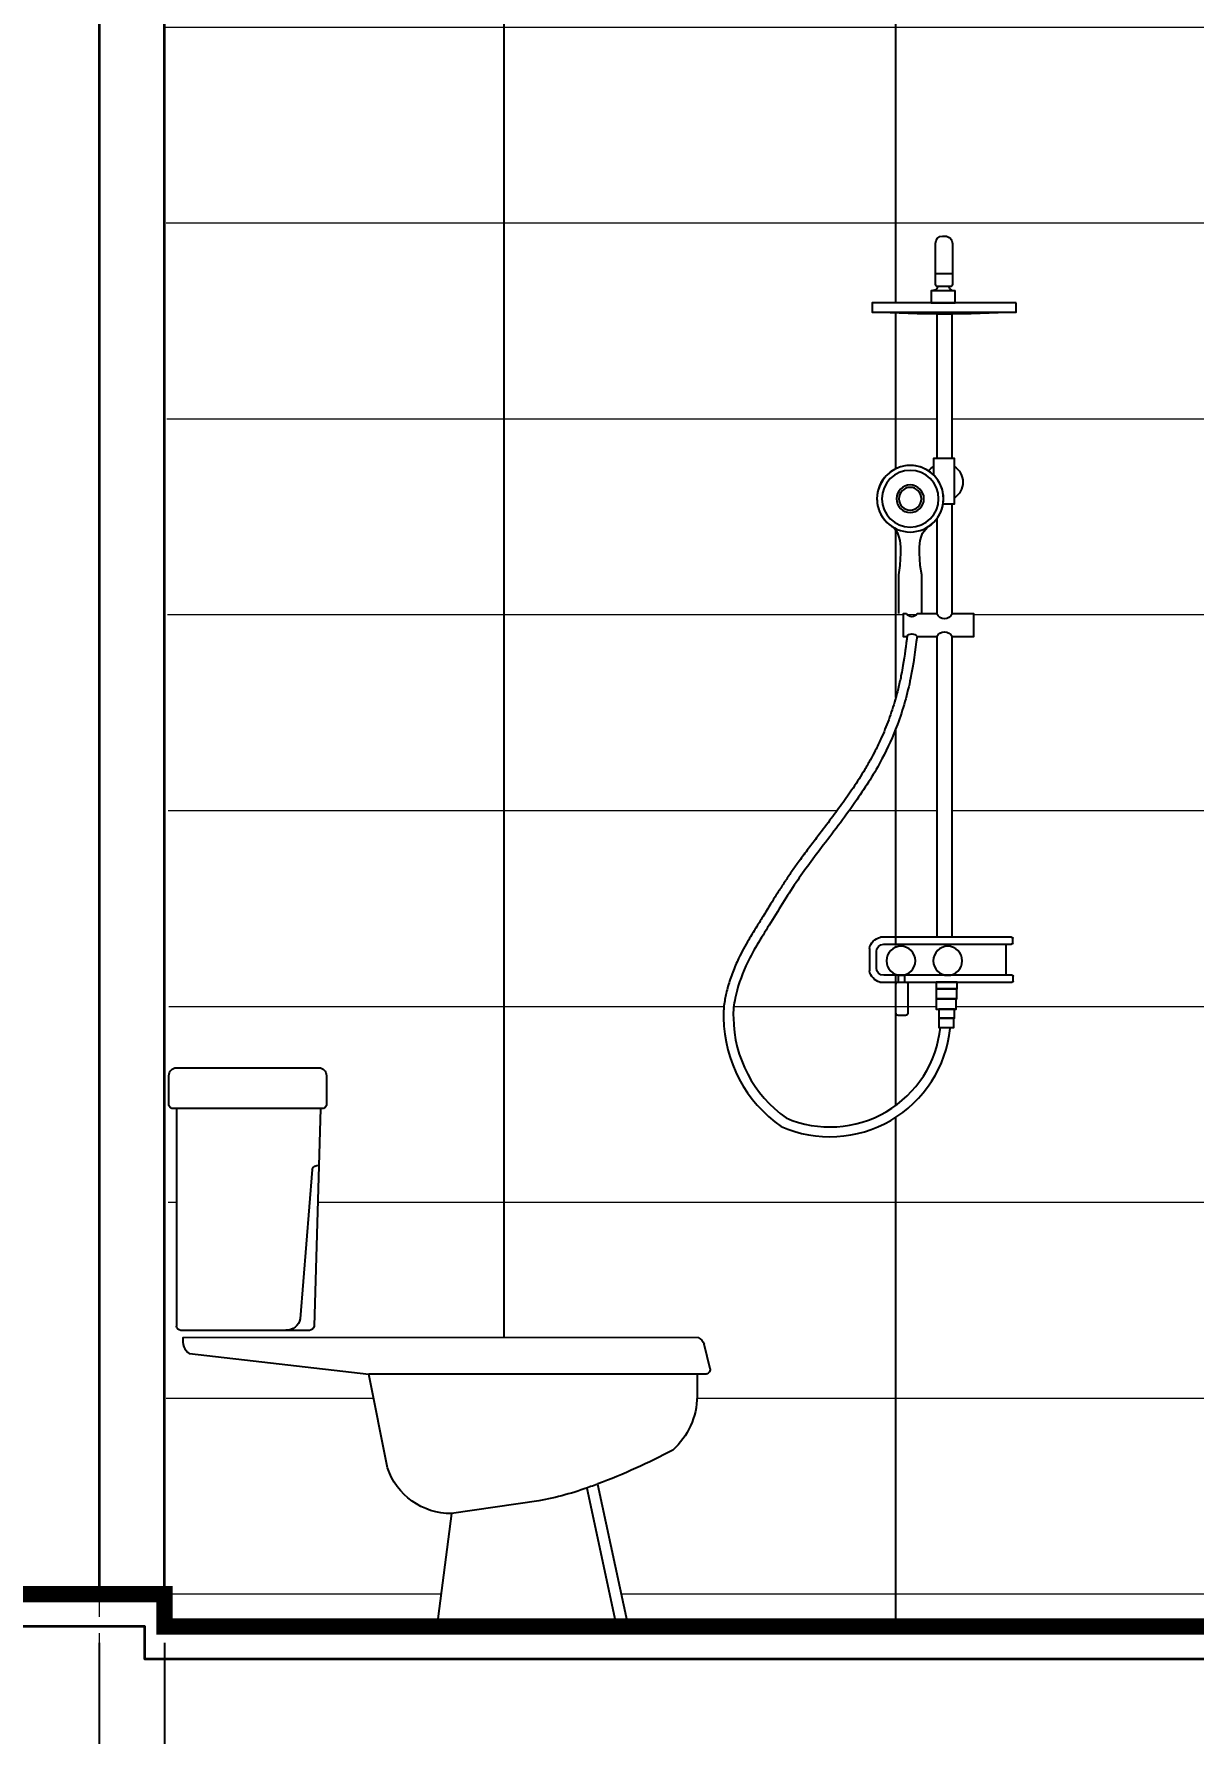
# Model space of a CAD drawing. Header units: inches. Extents: x 236662 to 497023, y -248575 to 81795.
# Drawn here: x 284307 to 286083, y -209107 to -206503 of the extents above; entities that cross this region are included whole.
import ezdxf

# ---------------------------------------------------------------- set-up
doc = ezdxf.new("R2010")
doc.units = ezdxf.units.IN
doc.header["$LTSCALE"] = 10
doc.header["$MEASUREMENT"] = 0
doc.linetypes.add('CENTER', pattern=[2, 1.25, -0.25, 0.25, -0.25])
for name, color, linetype, lineweight in [('02. HP_BE TONG', 1, 'Continuous', 35), ('03. HP_TUONG', 2, 'Continuous', 35), ('05. HP_TRUC', 251, 'CENTER', 5), ('09_HP_HATCH', 8, 'Continuous', 5)]:
    doc.layers.add(name, color=color, linetype=linetype, lineweight=lineweight)
for name, color, linetype in [('08. HP_DIM', 118, 'Continuous'), ('10. HP_VAT DUNG 1', 144, 'Continuous'), ('hach', 7, 'Continuous')]:
    doc.layers.add(name, color=color, linetype=linetype)
doc.styles.add('text2', font='VHELVCN.TTF')
doc.dimstyles.new('AL-100 (1-50)', dxfattribs={"dimscale": 0.5, "dimtxt": 220, "dimasz": 150, "dimexe": 150, "dimexo": 150, "dimgap": 80, "dimtad": 1, "dimdec": 0, "dimzin": 9, "dimtxsty": 'text2', "dimblk": 'ARCHTICK', "dimcen": 1, "dimdle": 150, "dimclrd": 256, "dimclre": 256, "dimclrt": 7, "dimadec": 0, "dimazin": 0, "dimtfac": 1, "dimtdec": 0, "dimtix": 1, "dimtmove": 2, "dimatfit": 3, "dimldrblk": 'ARCHTICK', "dimfxl": 1, "dimtolj": 1, "dimtzin": 0, "dimlwd": -1, "dimlwe": -1, "dimarcsym": 0})

# ---------------------------------------------------------------- blocks, each defined once
blk = doc.blocks.new('_ArchTick')
at = {"color": 0, "linetype": 'ByBlock', "const_width": 0.15}
blk.add_lwpolyline([(-0.5, -0.5), (0.5, 0.5)], dxfattribs=at)
blk = doc.blocks.new('*D737')
at = {"layer": '08. HP_DIM', "transparency": 16777216}
for p, q in [((284506.9518869837, -208967.4582567061), (284506.9518869837, -209598.4895010498)), ((286796.9518869838, -208967.4583557494), (286796.9518869838, -209598.4895010498)), ((286871.9518869838, -209523.4895010498), (284431.9518869837, -209523.4895010498))]:
    blk.add_line(p, q, dxfattribs=at)
at = {"layer": 'Defpoints', "color": 0, "transparency": 16777216}
for p in [(284506.9518869837, -208892.4582567061), (286796.9518869838, -208892.4583557494), (284506.9518869837, -209523.4895010498)]:
    blk.add_point(p, dxfattribs=at)
at = {"layer": '08. HP_DIM', "transparency": 16777216, "xscale": 75, "yscale": 75, "zscale": 75, "rotation": 180}
blk.add_blockref('_ArchTick', (284506.9518869837, -209523.4895010498), dxfattribs=at)
at = {"layer": '08. HP_DIM', "transparency": 16777216, "xscale": 75, "yscale": 75, "zscale": 75}
blk.add_blockref('_ArchTick', (286796.9518869838, -209523.4895010498), dxfattribs=at)
at = {"layer": '08. HP_DIM', "color": 7, "transparency": 16777216, "insert": (285651.9518869838, -209427.3161677164), "char_height": 110, "attachment_point": 5, "style": 'text2'}
blk.add_mtext('\\A1;2290', dxfattribs=at)
blk = doc.blocks.new('*D738')
at = {"layer": '08. HP_DIM', "transparency": 16777216}
for p, q in [((284506.9518869837, -208967.4582567061), (284506.9518869837, -209598.4895010498)), ((284406.9518869837, -209183.5133866478), (284406.9518869837, -209598.4895010498)), ((284406.9518869837, -209523.4895010498), (284331.9518869837, -209523.4895010498)), ((284506.9518869837, -209523.4895010498), (284406.9518869837, -209523.4895010498)), ((284506.9518869837, -209523.4895010498), (284581.9518869837, -209523.4895010498))]:
    blk.add_line(p, q, dxfattribs=at)
at = {"layer": 'Defpoints', "color": 0, "transparency": 16777216}
for p in [(284506.9518869837, -208892.4582567061), (284406.9518869837, -209108.5133866477), (284406.9518869837, -209523.4895010498)]:
    blk.add_point(p, dxfattribs=at)
at = {"layer": '08. HP_DIM', "transparency": 16777216, "xscale": 75, "yscale": 75, "zscale": 75}
blk.add_blockref('_ArchTick', (284406.9518869837, -209523.4895010498), dxfattribs=at)
at = {"layer": '08. HP_DIM', "transparency": 16777216, "xscale": 75, "yscale": 75, "zscale": 75, "rotation": 180}
blk.add_blockref('_ArchTick', (284506.9518869837, -209523.4895010498), dxfattribs=at)
at = {"layer": '08. HP_DIM', "color": 7, "transparency": 16777216, "insert": (284456.9518869838, -209427.3161677164), "char_height": 110, "attachment_point": 5, "style": 'text2'}
blk.add_mtext('\\A1;100', dxfattribs=at)
blk = doc.blocks.new('*D739')
at = {"layer": '08. HP_DIM', "transparency": 16777216}
for p, q in [((284406.9518869837, -208967.4583557494), (284406.9518869837, -209860.3785983917)), ((286896.9518869839, -208967.4583557494), (286896.9518869839, -209860.3785983917)), ((286971.9518869839, -209785.3785983917), (284331.9518869837, -209785.3785983917))]:
    blk.add_line(p, q, dxfattribs=at)
at = {"layer": 'Defpoints', "color": 0, "transparency": 16777216}
for p in [(284406.9518869837, -208892.4583557494), (286896.9518869839, -208892.4583557494), (284406.9518869837, -209785.3785983917)]:
    blk.add_point(p, dxfattribs=at)
at = {"layer": '08. HP_DIM', "transparency": 16777216, "xscale": 75, "yscale": 75, "zscale": 75, "rotation": 180}
blk.add_blockref('_ArchTick', (284406.9518869837, -209785.3785983917), dxfattribs=at)
at = {"layer": '08. HP_DIM', "transparency": 16777216, "xscale": 75, "yscale": 75, "zscale": 75}
blk.add_blockref('_ArchTick', (286896.9518869839, -209785.3785983917), dxfattribs=at)
at = {"layer": '08. HP_DIM', "color": 7, "transparency": 16777216, "insert": (285651.9518869838, -209689.2052650584), "char_height": 110, "attachment_point": 5, "style": 'text2'}
blk.add_mtext('\\A1;2490', dxfattribs=at)
blk = doc.blocks.new('ÂSDASD')
for p, q in [((-244.9101019563968, 774.4647967221099), (-12.65091402188409, 774.4650113308744)), ((-240.3693611043855, 774.4648009177763), (-230.4816284556291, 440.9885050019075)), ((-19.47182986006373, 774.4650050282944), (-19.47152165777515, 440.9147204166511)), ((-227.520268620865, 680.9053445277386), (-209.3156931747799, 452.2043664456869)), ((-837.0891719521022, 375.6998107900145), (-828.2937284217915, 413.2555069985683)), ((-314.1254209658364, 366.8658242004749), (-39.46526633785106, 398.4391388179793)), ((-829.5408885874205, 367.5005732266582), (-314.1909202917013, 367.501049412851)), ((-817.3442577662644, 367.500584496418), (-817.3442263483302, 333.4986635921232)), ((-342.8978089341545, 224.0614482083765), (-314.1909202917013, 367.501049412851)), ((-664.4735847163246, 198.8166204362933), (-711.634271623625, -19.46689136236091)), ((-648.1331840576022, 192.7998497056833), (-693.9939294027281, -19.46687506258604)), ((-574.662289237778, 173.0788201641408), (-441.1780518330633, 153.7150303036324)), ((-441.1780518330633, 153.7150303036324), (-418.2897666649593, -19.46689136236091)), ((-711.634271623625, -19.46689136236091), (-418.2897666649593, -19.46689136236091))]:
    blk.add_line(p, q)
for points in [[(-19.6454078387469, 836.7090903317148), (-237.844371459505, 836.7088887146675)], [(-249.4476591563434, 824.7182637519436), (-249.4476165720844, 778.6316372670407)], [(-8.052616639470216, 778.6650043995178), (-8.052659804816358, 825.3804615313711)], [(-223.6333889116068, 434.3839019066363), (-26.26603099604836, 434.3840842751379)]]:
    blk.add_lwpolyline(points)
blk.add_lwpolyline([(-818.7877564214868, 423.3680007349467), (-29.61942874500079, 423.1554116622747, -0.2809809046436233), (-39.46526633778152, 398.439138817999)], format="xyb")
for centre, radius, start, end in [((-237.5973313804134, 824.8602850148163), 11.85117877834649, 91.19442795063866, 180.6866332794142), ((-19.89242602145532, 824.860486175341), 11.85117877834649, 359.31347260448, 88.8056779369778), ((-243.0637679121574, 781.0293789093557), 6.819287990397979, 200.5859274006083, 254.2909957416576), ((-14.49726019758964, 781.0295901060452), 6.819287990397979, 285.7091101423817, 339.4141784841806), ((-237.0219341777847, 677.3485610327334), 10.14555849553105, 20.52251479184294, 94.3404402626027), ((-188.1830465160892, 456.274992961029), 21.52112346112405, 190.9029285120493, 272.8831872799422), ((-811.3553220291506, 406.8571840956574), 18.1065774538656, 114.2351525081217, 159.3064160185092), ((-223.1646556125488, 441.7226595373649), 7.353711611707941, 185.7296435720911, 266.3454292950557), ((-26.78069504437735, 441.7228409972158), 7.353711611707941, 273.6546765880499, 353.690859132469), ((-830.3955095760757, 374.2879259975453), 6.840945451546858, 168.0892731194175, 277.1765586840864), ((-703.2890581378015, 335.2429998542066), 114.0685061904603, 180.8762015468589, 227.7428512316219), ((-294.3223612356232, 1175.448830264096), 1044.424435522945, 242.2888022318508, 249.2022761097903), ((-440.3740229933173, 256.4180874552112), 102.7062043435487, 269.5514591368556, 341.636726382804), ((-294.3223612356232, 1175.448830264096), 1044.424435522945, 249.2338921108224, 249.8460311147992), ((-483.3950504623935, 659.8146356673678), 495.2186011927382, 249.8271804213469, 259.3798587715783)]:
    blk.add_arc(centre, radius, start, end)
blk = doc.blocks.new('47575677667767')
at = {"ltscale": 0.5}
for p, q in [((250099.9873878394, -6615.705691645766), (250074.0477193409, -6615.705691645766)), ((250074.604278007, -6899.30721459711), (250074.604278007, -6678.041481897584)), ((250074.604278007, -6678.041481897584), (250097.8495356478, -6678.041481897584)), ((250097.8495356478, -6678.041481897584), (250097.8495356478, -6898.638530055672)), ((250097.8495356478, -6898.638530055672), (250097.8495356478, -6899.30721459711)), ((250074.604278007, -7137.405159419635), (250074.604278007, -6968.744349295448)), ((250097.8495356478, -6991.386739327864), (250097.8495356478, -7137.405159419635)), ((250074.604278007, -7632.672989285143), (250074.604278007, -7172.109295979172)), ((250097.8495356478, -7172.109295979172), (250097.8495356478, -7632.672989285143)), ((249981.6889501713, -7641.437256551289), (249981.6889501712, -7634.544040115549)), ((249983.5600010016, -7632.672989285143), (250184.4210116437, -7632.672989285143)), ((250179.3034799549, -7643.308307381696), (249983.5600010017, -7643.308307381696)), ((249992.2206934127, -7643.308307381696), (249992.2206934127, -7690.903485709277)), ((250190.5297849372, -7679.677180726823), (250190.5297849372, -7654.534612364165)), ((250201.2980072383, -7650.02235529988), (250201.2980072383, -7684.189437791051)), ((249980.7874659261, -7699.459810512736), (249980.7874659262, -7692.774536539698)), ((249982.6585167565, -7690.903485709277), (250179.3034799549, -7690.903485709277)), ((250185.2396243266, -7701.330861343143), (249982.6585167564, -7701.330861343143)), ((250142.2253129731, -7705.072963003971), (250142.2253129731, -7748.585307867077)), ((250156.9934417188, -7701.330861343143), (250145.9674146339, -7701.330861343143)), ((250160.7355433795, -7748.585307867077), (250160.7355433795, -7705.072963003971)), ((250145.9674146339, -7752.327409527905), (250156.9934417188, -7752.327409527905))]:
    blk.add_line(p, q, dxfattribs=at)
for points in [[(250074.0477193409, -6570.239838295122), (250074.0477193409, -6632.206683110533, 0.4142135623730951), (250077.7898210017, -6635.948784771347), (250096.2452861787, -6635.948784771347, 0.4142135623730951), (250099.9873878394, -6632.206683110533), (250099.9873878394, -6569.697541604066, 0.4142135623730951), (250088.761082857, -6558.471236621596), (250085.2740243233, -6558.471236621596)], [(250112.9565060552, -7004.881480652286, -3.691707582209371), (250164.4106965366, -7004.881480652286, -1.706693432293779)], [(250424.637635362, -7756.218518280322, -0.2412602475158902), (250336.3082956735, -7922.55177560635, -0.5088406636505882), (250077.4659847412, -7772.163838281587, -0.5088406636505882)], [(250409.6392552091, -7755.998080557489, -0.2392385285426754), (250328.9233229919, -7909.407421034323, -0.5061476060008828), (250092.3863752827, -7770.620482816507)]]:
    blk.add_lwpolyline(points, format="xyb", dxfattribs=at)
for points in [[(249976.598221357, -6660.67228437461), (250197.1617214495, -6660.67228437461), (250197.1617214495, -6674.937189157121), (249976.598221357, -6674.937189157121)], [(250069.5911767476, -6642.354279613734), (250106.4744054556, -6642.354279613734), (250106.4744054556, -6660.67228437461), (250069.5911767476, -6660.67228437461)], [(250066.9813827675, -7701.330861343143), (250098.9928717482, -7701.330861343143), (250098.9928717482, -7711.732660916489), (250066.9813827675, -7711.732660916489)], [(250146.7486589785, -7690.903485709277), (250156.9934417188, -7690.903485709277), (250156.9934417188, -7701.330861343143), (250146.7486589785, -7701.330861343143)], [(250067.2152374771, -7711.732660916489), (250098.9928717482, -7711.732660916489), (250098.9928717482, -7727.169344895418), (250067.2152374771, -7727.169344895418)], [(250068.3831106972, -7727.169344895418), (250098.9928717482, -7727.169344895418), (250098.9928717482, -7742.814317123658), (250068.3831106972, -7742.814317123658)], [(250070.9520116829, -7742.833252419048), (250095.0187420139, -7742.833252419048), (250095.0187420139, -7756.376722447182), (250070.9520116829, -7756.376722447182)], [(250071.8867303572, -7756.376722447182), (250095.0187420139, -7756.376722447182), (250095.0187420139, -7770.620482816507), (250071.8867303572, -7770.620482816507)]]:
    blk.add_lwpolyline(points, close=True, dxfattribs=at)
for points in [[(250088.3214257564, -6968.744349295448), (250070.9667820799, -6968.744349295448), (250070.9667820799, -6899.30721459711), (250103.1950731405, -6899.30721459711), (250103.1950731405, -6924.287839684999)], [(250121.1580371687, -7136.909992083703), (250121.1580371687, -7077.3445606858), (250123.2981037015, -7063.238203019515), (250123.8836518262, -7052.907844019589), (250124.4684284779, -7044.916316130256), (250124.2732457696, -7034.391228402717), (250123.2981037015, -7024.645403315502), (250121.4781985281, -7018.133813756037), (250119.8503901707, -7013.636971067637), (250112.9565060552, -7004.881480652286)], [(250156.2091654231, -7136.909992083703), (250156.2091654231, -7077.3445606858), (250154.0690988904, -7063.238203019515), (250153.4835507656, -7052.907844019589), (250152.8987741139, -7044.916316130256), (250153.0939568222, -7034.391228402717), (250154.0690988904, -7024.645403315502), (250155.8890040637, -7018.133813756037), (250157.5168124212, -7013.636971067637), (250164.4106965366, -7004.881480652286)], [(250074.604278007, -7172.109295979172), (250041.4617912574, -7172.109295979172), (250041.4617912574, -7137.405159419635), (250074.604278007, -7137.405159419635)], [(250097.8495356478, -7137.405159419635), (250128.2733509983, -7137.405159419635)], [(250144.2274158489, -7137.405159419635), (250149.4526035294, -7137.405159419635), (250149.4526035294, -7172.109295979172), (250144.2274158489, -7172.109295979172)], [(250128.2733509983, -7172.109295979172), (250097.8495356478, -7172.109295979172)]]:
    blk.add_lwpolyline(points, dxfattribs=at)
for centre, radius in [((250138.6836012959, -6960.877468174702), 50.9729000906401), ((250138.6836012959, -6960.877468174702), 43.48869676899862), ((250138.6836012959, -6960.877468174702), 21.03608680407411), ((250138.6836012959, -6960.877468174702), 17.29398514325336), ((250081.2290159537, -7668.67450008115), 22.22898562813765), ((250152.8902039599, -7668.67450008115), 22.22898562813765)]:
    blk.add_circle(centre, radius, dxfattribs=at)
for centre, radius, start, end in [((250085.5451726688, -6569.968689949572), 11.50065017529252, 91.3509753943413, 181.3509753993818), ((250086.8799714032, -4656.272887393919), 2021.674461333082, 266.8729798563546, 273.1270201436454), ((250087.1253788155, -6935.635180212455), 29.09530674960472, 123.7360522326271, 236.2639477673729), ((250087.1253788155, -6935.635180212455), 29.09530674960472, 36.38976053792404, 56.47421197606207), ((250086.2269068274, -7132.148996566335), 12.75589074264945, 204.3341612756792, 335.6658387243208), ((250136.2503834236, -7131.998094697701), 9.636876839603843, 214.1305620124129, 325.869437987587), ((250086.2269068274, -7177.365458832472), 12.75589074264945, 24.33416127567924, 155.6658387243207), ((250136.2503834236, -7177.516360701105), 9.636876839603843, 34.13056201241297, 145.869437987587), ((249983.5600010016, -7634.544040115549), 1.871050830410375, 90, 180), ((249983.5600010017, -7641.437256551289), 1.871050830410375, 180, 270), ((250179.3034799549, -7654.534612364165), 11.22630498246225, 0, 90), ((250179.3034799549, -7654.534612364165), 22.4526099649245, 11.59357320115646, 76.82500757424836), ((250179.3034799549, -7679.677180726823), 11.22630498246225, 270, 0), ((249982.6585167565, -7692.774536539698), 1.871050830410375, 90, 180), ((249982.6585167564, -7699.459810512736), 1.871050830410375, 180, 270), ((250145.9674146339, -7705.072963003971), 3.74210166082075, 90, 180), ((250156.9934417188, -7705.072963003971), 3.74210166082075, 0, 90), ((250179.3034799549, -7679.677180726823), 22.4526099649245, 285.330441946728, 348.4064267988435), ((250145.9674146339, -7748.585307867077), 3.74210166082075, 180, 270), ((250156.9934417188, -7748.585307867077), 3.74210166082075, 270, 0)]:
    blk.add_arc(centre, radius, start, end, dxfattribs=at)
for points, knots in [([(250079.8202960246, -6635.948784771347), (250079.2229922527, -6637.378347166005), (250077.4781985495, -6641.554264984995), (250072.7202882903, -6642.036880337811), (250069.5911767476, -6642.354279613734)], [0, 0, 0, 0, 4.412344151358788, 12.88896982324254, 12.88896982324254, 12.88896982324254, 12.88896982324254]), ([(250096.2452861787, -6635.948784771347), (250096.8425899505, -6637.378347166005), (250098.5873836535, -6641.554264984995), (250103.3452939128, -6642.036880337811), (250106.4744054556, -6642.354279613734)], [0, 0, 0, 0, 4.412344151358788, 12.88896982324254, 12.88896982324254, 12.88896982324254, 12.88896982324254]), ([(250128.2733509983, -7172.109295979172), (250131.0862923727, -7193.384241341876), (250137.1366877441, -7239.144822106347), (250155.0177180501, -7302.334991961004), (250183.069586308, -7364.831558392296), (250221.9818560063, -7426.371183113865), (250268.7021259866, -7487.43477708596), (250315.9616898911, -7549.827241662147), (250353.435117845, -7612.675282498488), (250389.9751756619, -7669.556532505113), (250406.6139190198, -7718.896299492917), (250410.1920160105, -7744.9390528425), (250409.6392552091, -7755.998080557489)], [0, 0, 0, 0, 64.33646137682177, 138.3822043602603, 196.0120161463241, 269.3076267415528, 356.1653378852731, 426.7437808953761, 503.8133550744771, 575.7122368251063, 628.7279916101307, 658.5094544742442, 658.5094544742442, 658.5094544742442, 658.5094544742442]), ([(250143.1439324044, -7170.143130003854), (250145.2048674094, -7185.730472145587), (250147.2454002656, -7201.138621631239), (250150.5979169881, -7220.961002942655), (250151.4404547778, -7225.623467314567), (250152.9833061195, -7233.502045582092), (250153.6515713985, -7236.734306408573), (250155.0590862229, -7243.18954919916), (250155.7975829179, -7246.410015521281), (250158.1173496904, -7256.046754131967), (250159.8028992444, -7262.438362912871), (250164.5994742972, -7279.131099795079), (250167.9404874383, -7289.363836771052), (250175.2724787784, -7309.29538962002), (250179.2493421272, -7319.00684476424), (250186.3071476635, -7334.63001332467), (250189.1839319124, -7340.632505932969), (250194.7004530153, -7351.509614353287), (250197.2999957943, -7356.402859118607), (250202.6833116602, -7366.11972774082), (250205.4647571439, -7370.941125986938), (250214.0458354262, -7385.304940443399), (250220.082364106, -7394.74694144669), (250232.0165532967, -7412.537205337184), (250237.8708805397, -7420.901784254485), (250249.8317440452, -7437.518207754227), (250255.9400408359, -7445.772103988289), (250268.7608846396, -7462.855903960779), (250275.4849441902, -7471.683732763835), (250286.9571165529, -7486.757623719516), (250291.6986839367, -7492.989208773782), (250301.1456982699, -7505.550513918497), (250305.8499065697, -7511.878891945831), (250313.9459609291, -7523.029274654982), (250317.3634584372, -7527.81902124337), (250322.4699981112, -7535.151552800816), (250324.1937463503, -7537.657887208188), (250329.3207951222, -7545.220546020137), (250332.6599734909, -7550.292067583417), (250339.220917369, -7560.463399049361), (250342.4431997745, -7565.5639574565), (250351.9995836431, -7580.871409297877), (250358.2236434368, -7591.083828010204), (250366.2510281821, -7604.095106771274), (250368.0344299936, -7606.972638991618), (250371.6317397874, -7612.757327339394), (250373.4417062622, -7615.662059265902), (250378.8761416887, -7624.428246946177), (250382.5054051089, -7630.34152424289), (250388.7692140008, -7640.958275175508), (250391.4351071035, -7645.615351401808), (250396.6347802731, -7655.153824658061), (250399.1666339018, -7660.037303666526), (250403.2319621946, -7668.463184306107), (250404.8313837655, -7671.955506714309), (250407.8733575392, -7679.003355912079), (250409.3189463701, -7682.561152551279), (250413.4163523099, -7693.314006277593), (250415.8290510206, -7700.588411883932), (250418.8835629977, -7711.466866646048), (250419.7978741405, -7715.034259714419), (250420.9775318913, -7720.139470131501), (250421.3151886819, -7721.672378272066), (250421.9577660207, -7724.742771288117), (250422.2657150382, -7726.295385941718), (250423.1327221555, -7731.020629735548), (250423.6349276162, -7734.261556935599), (250424.3924280288, -7740.983726990002), (250424.6471027452, -7744.464406302184), (250424.8019616822, -7750.885784533108), (250424.7693106937, -7753.77071094801), (250424.6205531669, -7756.746887277071)], [0, 0, 0, 0, 47.13687478734146, 47.13687478734146, 61.74099353673629, 61.74099353673629, 71.96817278113419, 71.96817278113419, 82.19535202553207, 82.19535202553207, 102.6497105143279, 102.6497105143279, 135.9632804038759, 135.9632804038759, 168.4785098043469, 168.4785098043469, 189.1072626520965, 189.1072626520965, 206.2864206836603, 206.2864206836603, 223.4655787152241, 223.4655787152241, 257.8238947783516, 257.8238947783516, 288.9333169648011, 288.9333169648011, 320.0427391512505, 320.0427391512505, 353.4286398081567, 353.4286398081567, 376.8209704581622, 376.8209704581622, 400.213301108168, 400.213301108168, 417.5747272192324, 417.5747272192324, 426.5190419969512, 426.5190419969512, 444.4076715523888, 444.4076715523888, 462.2963011078264, 462.2963011078264, 498.0735602187016, 498.0735602187016, 508.2964573873548, 508.2964573873548, 518.5193545560077, 518.5193545560077, 538.9651488933139, 538.9651488933139, 554.5515618413132, 554.5515618413132, 570.3237337190938, 570.3237337190938, 581.1873818012684, 581.1873818012684, 592.0510298834432, 592.0510298834432, 613.7783260477929, 613.7783260477929, 624.329937260063, 624.329937260063, 628.8578362128872, 628.8578362128872, 633.3857351657116, 633.3857351657116, 642.4415330713603, 642.4415330713603, 651.4973309770089, 651.4973309770089, 658.5094544742442, 658.5094544742442, 658.5094544742442, 658.5094544742442])]:
    blk.add_open_spline(points, degree=3, knots=knots, dxfattribs=at)

msp = doc.modelspace()

# ---------------------------------------------------------------- hatches: boundary and pattern name
at = {"layer": '09_HP_HATCH'}
h = msp.add_hatch(dxfattribs=at)
h.set_pattern_fill('_USER', color=8, scale=300, pattern_type=0)
h.set_pattern_definition([(0, (286796.9518869838, -208892.4583557494), (0, 300), [])])
h.paths.add_polyline_path([(286796.9518869838, -206742.4583557494), (286796.9518869838, -206692.4583557494), (286796.9518869831, -206592.4583557494), (286796.9518869836, -205892.7247208557), (284506.9518869837, -205892.7247208557), (284513.7261590176, -208098.1309782117, -0.4081213417593825), (284525.3303196152, -208086.2823740553), (284743.0352249732, -208086.2825752158, -0.4168117726173896), (284755.1325711933, -208097.9891800087), (284755.1325327776, -208139.564355633, -0.4393691341234843), (284750.5950137308, -208148.5266676649), (284746.0542728788, -208148.5266634693), (284736.1971839116, -208480.969462446, -0.407473495631822), (284729.3183006858, -208488.6075624804), (284532.9343401177, -208488.6073810205, -0.4007077230922448), (284525.1564334322, -208482.0767439704), (284525.1567416345, -208148.5264593587), (284522.0285060163, -208148.5264564682, -0.3970825252423407), (284513.737528539, -208144.1910579246), (284513.7375284139, -208144.3264599875), (284506.9518869837, -208892.4583557494), (284506.9518869837, -208942.4583557494), (284923.9746784394, -208942.4583557494), (284946.8629636075, -208769.2764340834, -0.3253310727476962), (284848.5827207086, -208698.9300161789), (284820.0074970781, -208556.1483050383), (284545.1501781123, -208524.5523255691, -0.2809809046440874), (284535.3043405194, -208499.8360527247), (285324.472668196, -208499.6234636521, -0.1992356360316196), (285333.9786401962, -208509.7359573883), (285342.7049231902, -208546.996344772, -0.4519099747797574), (285336.9350297963, -208555.4908927397), (285323.0291695407, -208555.4908798906), (285323.0291413461, -208586.0043390481, -0.2153808719626908), (285285.6803816383, -208672.1744706248, -0.0303522962684293), (285170.1584964907, -208724.1748439507), (285217.3191833981, -208942.4583557494), (286796.9518869838, -208942.4583557494), (286796.9518869838, -208892.4583557494), (286796.9518869838, -208842.4583557494)])
h.paths.add_polyline_path([(285807.3834256233, -207953.2436661809), (285807.383425623, -207946.5583713359, 0.4142102950904313), (285805.5123747928, -207944.6873413775), (285641.4222325707, -207944.6873413775), (285641.4222325707, -207955.1147170114), (285642.2034769153, -207955.1147170114), (285805.5123747929, -207955.1147170114, 0.4142135623807477)], flags=16)
edge = h.paths.add_edge_path(flags=16)
edge.add_arc((285706.9418755955, -207922.4583557494), 22.22898562813765, 0, 90, ccw=False)
edge.add_arc((285706.9418755955, -207922.4583557494), 22.22898562813765, -180, 0, ccw=False)
edge.add_arc((285706.9418755955, -207922.4583557494), 22.22898562813765, 90, 180, ccw=False)
edge.add_line((285706.9418755955, -207900.2293701213), (285635.9913851232, -207900.2407341154))
edge.add_arc((285635.2806875893, -207922.4583557494), 22.22898562813765, 0, 88.167846688498, ccw=False)
edge.add_arc((285635.2806875893, -207922.4583557494), 22.22898562813771, -180, 0, ccw=False)
edge.add_arc((285635.2806875893, -207922.4583557494), 22.22898562813765, 90, 180, ccw=False)
edge.add_line((285635.2806875893, -207900.2293701213), (285608.8674115944, -207897.0921630499))
edge.add_line((285608.8674115944, -207897.0921630499), (285804.6108905476, -207897.0921630499))
edge.add_arc((285804.6108905476, -207895.2211122195), 1.871050830406602, 270, 359.9999999991088)
edge.add_line((285806.481941378, -207895.2211122195), (285806.481941378, -207888.3278957838))
edge.add_arc((285804.6108905476, -207888.3278957837), 1.871050830406602, 359.9999999991088, 450)
edge.add_line((285804.6108905476, -207886.4568449533), (285690.3213559015, -207886.4568449533))
edge.add_line((285690.3213559015, -207886.4568449533), (285690.3213559015, -207425.8931516474))
edge.add_line((285690.3213559015, -207425.8931516474), (285659.8975405509, -207425.8931516474))
edge.add_spline(control_points=[(285659.8975405509, -207425.8931516474), (285657.0845991766, -207447.1680970101), (285651.0342038052, -207492.9286777746), (285633.1531734991, -207556.1188476292), (285605.1013052413, -207618.6154140605), (285566.1890355429, -207680.1550387821), (285519.4687655627, -207741.2186327542), (285472.2092016582, -207803.6110973304), (285434.7357737043, -207866.4591381667), (285398.1957158873, -207923.3403881733), (285381.5569725294, -207972.6801551611), (285377.9788755387, -207998.7229085107), (285378.5316363401, -208009.7819362257)], knot_values=[0, 0, 0, 0, 64.33646137682177, 138.3822043602603, 196.0120161463241, 269.3076267415528, 356.1653378852731, 426.7437808953761, 503.8133550744771, 575.7122368251063, 628.7279916101307, 658.5094544742442, 658.5094544742442, 658.5094544742442, 658.5094544742442], degree=3, periodic=0)
edge.add_arc((285570.0242738518, -208006.9674855637), 191.5133189982094, 180.8420403883645, 234.6599332937508)
edge.add_arc((285526.5270868967, -208006.8964603968), 170.160521837603, 246.7097922101226, 354.0943650161324)
edge.add_line((285695.7845162666, -208024.4043384848), (285693.1521495353, -208024.4043384848))
edge.add_line((285693.1521495353, -208024.4043384848), (285693.1521495353, -208010.1605781154))
edge.add_line((285693.1521495353, -208010.1605781154), (285693.1521495353, -207996.5981727919))
edge.add_line((285693.1521495353, -207996.5981727919), (285689.1780198011, -207996.5981727919))
edge.add_line((285689.1780198011, -207996.5981727919), (285689.1780198011, -207980.9532005636))
edge.add_line((285689.1780198011, -207980.9532005636), (285689.1780198011, -207965.5165165847))
edge.add_line((285689.1780198011, -207965.5165165847), (285689.1780198011, -207955.1147170114))
edge.add_line((285689.1780198011, -207955.1147170114), (285721.1895087818, -207955.1147170114))
edge.add_line((285721.1895087818, -207955.1147170114), (285721.1895087818, -207965.5165165847))
edge.add_line((285721.1895087818, -207965.5165165847), (285720.9556540722, -207980.9532005636))
edge.add_line((285720.9556540722, -207980.9532005636), (285719.7877808521, -207980.9532005636))
edge.add_line((285719.7877808521, -207980.9532005636), (285719.7877808521, -207996.6171080873))
edge.add_line((285719.7877808521, -207996.6171080873), (285717.2188798663, -207996.6171080873))
edge.add_line((285717.2188798663, -207996.6171080873), (285717.2188798663, -208010.1605781154))
edge.add_line((285717.2188798663, -208010.1605781154), (285716.284161192, -208024.4043384848))
edge.add_line((285716.284161192, -208024.4043384848), (285710.8580204159, -208024.4043384848))
edge.add_arc((285526.5270868967, -208006.8964603967), 185.1605218376542, 246.2189941106924, 354.5742843483222, ccw=False)
edge.add_arc((285570.0242738518, -208006.9674855637), 206.5133189982077, 180.914308395785, 235.0979923669284, ccw=False)
edge.add_spline(control_points=[(285363.5372483903, -208010.2628216155), (285363.3997099324, -208007.3813438123), (285363.3709596671, -208004.5854725474), (285363.523788804, -207998.2482619704), (285363.7784635205, -207994.7675826582), (285364.535963933, -207988.0454126039), (285365.0381693938, -207984.8044854038), (285365.9051765111, -207980.0792416099), (285366.2131255286, -207978.5266269563), (285366.8557028674, -207975.4562339402), (285367.1933596579, -207973.9233257997), (285368.3730174087, -207968.8181153827), (285369.2873285515, -207965.2507223143), (285372.3418405287, -207954.3722675522), (285374.7545392394, -207947.0978619458), (285378.8519451792, -207936.3450082195), (285380.2975340101, -207932.7872115803), (285383.3395077837, -207925.7393623825), (285384.9389293546, -207922.2470399743), (285389.0042576475, -207913.8211593347), (285391.5361112762, -207908.9376803263), (285396.7357844458, -207899.39920707), (285399.4016775484, -207894.7421308437), (285405.6654864403, -207884.1253799111), (285409.2947498605, -207878.2121026144), (285414.729185287, -207869.4459149341), (285416.5391517618, -207866.5411830076), (285420.1364615557, -207860.7564946598), (285421.9198633671, -207857.8789624395), (285429.9472481125, -207844.8676836784), (285436.1713079062, -207834.6552649661), (285445.7276917748, -207819.3478131247), (285448.9499741803, -207814.2472547176), (285455.5109180584, -207804.0759232516), (285458.850096427, -207799.0044016884), (285463.9771451989, -207791.4417428764), (285465.700893438, -207788.9354084691), (285470.8074331121, -207781.6028769116), (285474.2249306201, -207776.8131303232), (285482.3209849795, -207765.662747614), (285487.0251932793, -207759.3343695868), (285496.4722076125, -207746.773064442), (285501.2137749964, -207740.5414793878), (285512.685947359, -207725.467588432), (285519.4100069097, -207716.639759629), (285532.2308507134, -207699.5559596565), (285538.3391475041, -207691.3020634225), (285550.3000110095, -207674.6856399227), (285556.1543382525, -207666.3210610054), (285568.0885274432, -207648.5307971149), (285574.125056123, -207639.0887961116), (285582.7061344053, -207624.7249816551), (285585.487579889, -207619.903583409), (285590.8708957549, -207610.1867147868), (285593.4704385339, -207605.2934700215), (285598.9869596368, -207594.4163616012), (285601.8637438858, -207588.4138689929), (285608.921549422, -207572.7907004325), (285612.8984127709, -207563.0792452882), (285620.2304041109, -207543.1476924393), (285623.5714172521, -207532.9149554633), (285628.3679923048, -207516.2222185811), (285630.0535418588, -207509.8306098002), (285632.3733086314, -207500.1938711895), (285633.1118053264, -207496.9734048674), (285634.5193201507, -207490.5181620768), (285635.1875854297, -207487.2859012503), (285636.7304367714, -207479.4073229828), (285637.5729745611, -207474.7448586109), (285640.8849322383, -207455.1622902305), (285642.9012237704, -207440.0025851382), (285644.9289973955, -207424.6678583475)], knot_values=[0.746948027610074, 0.746948027610074, 0.746948027610074, 0.746948027610074, 7.548462649455473, 7.548462649455473, 16.60426055510413, 16.60426055510413, 25.66005846075268, 25.66005846075268, 30.18795741357712, 30.18795741357712, 34.71585636640134, 34.71585636640134, 45.26746757867146, 45.26746757867146, 66.99476374302117, 66.99476374302117, 77.85841182519596, 77.85841182519596, 88.72205990737064, 88.72205990737064, 104.4942317851512, 104.4942317851512, 120.0806447331505, 120.0806447331505, 140.5264390704567, 140.5264390704567, 150.7493362391096, 150.7493362391096, 160.9722334077627, 160.9722334077627, 196.749492518638, 196.749492518638, 214.6381220740756, 214.6381220740756, 232.5267516295132, 232.5267516295132, 241.471066407232, 241.471066407232, 258.8324925182964, 258.8324925182964, 282.2248231683023, 282.2248231683023, 305.6171538183077, 305.6171538183077, 339.0030544752139, 339.0030544752139, 370.1124766616633, 370.1124766616633, 401.2218988481127, 401.2218988481127, 435.5802149112403, 435.5802149112403, 452.7593729428041, 452.7593729428041, 469.9385309743679, 469.9385309743679, 490.5672838221175, 490.5672838221175, 523.0825132225884, 523.0825132225884, 556.3960831121364, 556.3960831121364, 576.8504416009323, 576.8504416009323, 587.0776208453301, 587.0776208453301, 597.3048000897281, 597.3048000897281, 611.9089188391229, 611.9089188391229, 658.2988455988543, 658.2988455988543, 658.2988455988543, 658.2988455988543], degree=3, periodic=0)
edge.add_line((285644.762266664, -207425.8931516474), (285638.7182880198, -207425.8931516474))
edge.add_line((285638.7182880198, -207425.8931516474), (285638.7182880198, -207391.1890150879))
edge.add_line((285638.7182880198, -207391.1890150879), (285643.9434757003, -207391.1890150879))
edge.add_arc((285651.9205081256, -207385.7819503659), 9.636876839628092, 214.1305620120296, 325.8694379879704)
edge.add_line((285659.897540551, -207391.1890150879), (285667.0128543806, -207391.1890150879))
edge.add_line((285667.0128543806, -207391.1890150879), (285667.0128543806, -207331.1284163541))
edge.add_line((285667.0128543806, -207331.1284163541), (285664.8727878478, -207317.0220586877))
edge.add_line((285664.8727878478, -207317.0220586877), (285664.2872397231, -207306.6916996878))
edge.add_line((285664.2872397231, -207306.6916996878), (285663.7024630714, -207298.7001717985))
edge.add_line((285663.7024630714, -207298.7001717985), (285663.8976457796, -207288.1750840709))
edge.add_line((285663.8976457796, -207288.1750840709), (285664.8727878478, -207278.4292589837))
edge.add_line((285664.8727878478, -207278.4292589837), (285666.6926930212, -207271.9176694243))
edge.add_line((285666.6926930212, -207271.9176694243), (285668.3205013785, -207267.4208267359))
edge.add_line((285668.3205013785, -207267.4208267359), (285675.2143854941, -207258.6653363204))
edge.add_arc((285649.4872902533, -207214.6613238429), 50.9729000906401, 180, 300.31283625292866, ccw=False)
edge.add_arc((285649.4872902533, -207214.6613238429), 50.9729000906401, 56.496392089207006, 180, ccw=False)
edge.add_arc((285701.0455127338, -207189.4190358807), 29.09530674965856, 123.52578802249161, 143.6102394600771, ccw=False)
edge.add_line((285684.9758184088, -207165.1641023793), (285684.9758184088, -207153.0910702653))
edge.add_line((285684.9758184088, -207153.0910702653), (285690.3213559015, -207153.0910702653))
edge.add_line((285690.3213559015, -207153.0910702653), (285690.3213559015, -207152.4223857239))
edge.add_line((285690.3213559015, -207152.4223857239), (285690.3213559015, -206931.7014438607))
edge.add_arc((285701.2909201461, -204910.0567430626), 2021.674461332657, 266.87297986035435, 269.6891127476776, ccw=False)
edge.add_line((285591.0091700998, -206928.7210448254), (285591.0091700998, -206914.4561400428))
edge.add_line((285591.0091700998, -206914.4561400428), (285681.6964860937, -206914.4561400428))
edge.add_line((285681.6964860937, -206914.4561400428), (285681.6964860937, -206896.138135282))
edge.add_spline(control_points=[(285681.6964860937, -206896.1381352819), (285684.8255976364, -206895.820736006), (285689.5835078957, -206895.3381206532), (285691.3283015988, -206891.1622028342), (285691.9256053706, -206889.7326404396)], knot_values=[0, 0, 0, 0, 8.476625671883756, 12.88896982324254, 12.88896982324254, 12.88896982324254, 12.88896982324254], degree=3, periodic=0)
edge.add_arc((285691.9256053706, -206885.9905387788), 3.742101660813204, 180, 270, ccw=False)
edge.add_line((285688.1835037098, -206885.9905387788), (285688.1835037098, -206823.4813972722))
edge.add_arc((285699.4098086922, -206823.4813972722), 11.22630498241051, 90, 180, ccw=False)
edge.add_line((285699.4098086922, -206812.2550922899), (285702.3545705335, -206812.2550922899))
edge.add_arc((285702.6257188805, -206823.7525456178), 11.50065017530222, 1.3509754240890857, 91.35097540682938, ccw=False)
edge.add_line((285714.1231722084, -206823.4813972674), (285714.1231722084, -206885.9905387788))
edge.add_arc((285710.3810705475, -206885.9905387788), 3.742101660813204, -90, 0, ccw=False)
edge.add_line((285710.3810705475, -206889.7326404396), (285708.3505955247, -206889.7326404396))
edge.add_spline(control_points=[(285708.3505955247, -206889.7326404396), (285708.9478992966, -206891.1622028342), (285710.6926929997, -206895.3381206532), (285715.4506032589, -206895.820736006), (285718.5797148016, -206896.1381352819)], knot_values=[0, 0, 0, 0, 4.412344151358788, 12.88896982324254, 12.88896982324254, 12.88896982324254, 12.88896982324254], degree=3, periodic=0)
edge.add_line((285718.5797148016, -206896.138135282), (285718.5797148016, -206914.4561400428))
edge.add_line((285718.5797148016, -206914.4561400428), (285811.5726701923, -206914.4561400428))
edge.add_line((285811.5726701923, -206914.4561400428), (285811.5726701923, -206928.7210448254))
edge.add_arc((285701.2909201461, -204910.0567430626), 2021.674461332657, 270.34790455028593, 273.12702013964235, ccw=False)
edge.add_line((285713.5666135423, -206931.6939347852), (285713.5666135423, -207153.0910702653))
edge.add_line((285713.5666135423, -207153.0910702653), (285717.2041094694, -207153.0910702653))
edge.add_line((285717.2041094694, -207153.0910702653), (285717.2041094694, -207165.2232381797))
edge.add_arc((285701.0455127337, -207189.4190358807), 29.09530674959604, -56.26394777406, 56.26394777406, ccw=False)
edge.add_line((285717.2041094694, -207213.6148335817), (285717.2041094694, -207222.5282049636))
edge.add_line((285717.2041094694, -207222.5282049636), (285713.5666135423, -207222.5282049636))
edge.add_line((285713.5666135423, -207222.5282049636), (285713.5666135423, -207391.1890150879))
edge.add_line((285713.5666135423, -207391.1890150879), (285746.7091002919, -207391.1890150879))
edge.add_line((285746.7091002919, -207391.1890150879), (285746.7091002919, -207425.8931516474))
edge.add_line((285746.7091002919, -207425.8931516474), (285713.5666135423, -207425.8931516474))
edge.add_line((285713.5666135423, -207425.8931516474), (285713.5666135423, -207886.4568449533))
edge.add_line((285713.5666135423, -207886.4568449533), (285806.481941378, -207886.4568449533))
edge.add_line((285806.481941378, -207886.4568449533), (285806.481941378, -207897.0921630499))
edge.add_line((285806.481941378, -207897.0921630499), (285706.9418755955, -207900.2293701213))
h.paths.add_polyline_path([(285605.9985934843, -207214.6613238429, -1), (285692.9759870223, -207214.6613238429, -1)], flags=0)
h.paths.add_polyline_path([(285628.4512034493, -207214.6613238429, -1), (285670.5233770574, -207214.6613238429, -1)], flags=0)
h.paths.add_polyline_path([(285632.1933051101, -207214.6613238429, -1), (285666.7812753965, -207214.6613238429, -1)], flags=0)
at = {"layer": 'hach'}
h = msp.add_hatch(dxfattribs=at)
h.set_pattern_fill('_USER', color=8, scale=600, angle=90, pattern_type=0)
h.set_pattern_definition([(90, (294627.1328620634, -199916.7628765162), (-600, 3.67e-14), [])])
h.paths.add_polyline_path([(286796.9518869838, -206742.4583557494), (286796.9518869838, -206692.4583557494), (286796.9518869831, -206592.4583557494), (286796.9518869836, -205892.7247208557), (284506.9518869837, -205892.7247208557), (284513.7261590176, -208098.1309782117, -0.4081213417593825), (284525.3303196152, -208086.2823740553), (284743.0352249732, -208086.2825752158, -0.4168117726173896), (284755.1325711933, -208097.9891800087), (284755.1325327776, -208139.564355633, -0.4393691341234843), (284750.5950137308, -208148.5266676649), (284746.0542728788, -208148.5266634693), (284736.1971839116, -208480.969462446, -0.407473495631822), (284729.3183006858, -208488.6075624804), (284532.9343401177, -208488.6073810205, -0.4007077230922448), (284525.1564334322, -208482.0767439704), (284525.1567416345, -208148.5264593587), (284522.0285060163, -208148.5264564682, -0.3970825252423407), (284513.737528539, -208144.1910579246), (284513.7375284139, -208144.3264599875), (284506.9518869837, -208892.4583557494), (284506.9518869837, -208942.4583557494), (284923.9746784394, -208942.4583557494), (284946.8629636075, -208769.2764340834, -0.3253310727476962), (284848.5827207086, -208698.9300161789), (284820.0074970781, -208556.1483050383), (284545.1501781123, -208524.5523255691, -0.2809809046440874), (284535.3043405194, -208499.8360527247), (285324.472668196, -208499.6234636521, -0.1992356360316196), (285333.9786401962, -208509.7359573883), (285342.7049231902, -208546.996344772, -0.4519099747797574), (285336.9350297963, -208555.4908927397), (285323.0291695407, -208555.4908798906), (285323.0291413461, -208586.0043390481, -0.2153808719626908), (285285.6803816383, -208672.1744706248, -0.0303522962684293), (285170.1584964907, -208724.1748439507), (285217.3191833981, -208942.4583557494), (286796.9518869838, -208942.4583557494), (286796.9518869838, -208892.4583557494), (286796.9518869838, -208842.4583557494)])
h.paths.add_polyline_path([(285807.3834256233, -207953.2436661809), (285807.383425623, -207946.5583713359, 0.4142102950904313), (285805.5123747928, -207944.6873413775), (285641.4222325707, -207944.6873413775), (285641.4222325707, -207955.1147170114), (285642.2034769153, -207955.1147170114), (285805.5123747929, -207955.1147170114, 0.4142135623807477)], flags=16)
edge = h.paths.add_edge_path(flags=16)
edge.add_arc((285706.9418755955, -207922.4583557494), 22.22898562813765, 0, 90, ccw=False)
edge.add_arc((285706.9418755955, -207922.4583557494), 22.22898562813765, -180, 0, ccw=False)
edge.add_arc((285706.9418755955, -207922.4583557494), 22.22898562813765, 90, 180, ccw=False)
edge.add_line((285706.9418755955, -207900.2293701213), (285635.9913851232, -207900.2407341154))
edge.add_arc((285635.2806875893, -207922.4583557494), 22.22898562813765, 0, 88.167846688498, ccw=False)
edge.add_arc((285635.2806875893, -207922.4583557494), 22.22898562813771, -180, 0, ccw=False)
edge.add_arc((285635.2806875893, -207922.4583557494), 22.22898562813765, 90, 180, ccw=False)
edge.add_line((285635.2806875893, -207900.2293701213), (285608.8674115944, -207897.0921630499))
edge.add_line((285608.8674115944, -207897.0921630499), (285804.6108905476, -207897.0921630499))
edge.add_arc((285804.6108905476, -207895.2211122195), 1.871050830406602, 270, 359.9999999991088)
edge.add_line((285806.481941378, -207895.2211122195), (285806.481941378, -207888.3278957838))
edge.add_arc((285804.6108905476, -207888.3278957837), 1.871050830406602, 359.9999999991088, 450)
edge.add_line((285804.6108905476, -207886.4568449533), (285690.3213559015, -207886.4568449533))
edge.add_line((285690.3213559015, -207886.4568449533), (285690.3213559015, -207425.8931516474))
edge.add_line((285690.3213559015, -207425.8931516474), (285659.8975405509, -207425.8931516474))
edge.add_spline(control_points=[(285659.8975405509, -207425.8931516474), (285657.0845991766, -207447.1680970101), (285651.0342038052, -207492.9286777746), (285633.1531734991, -207556.1188476292), (285605.1013052413, -207618.6154140605), (285566.1890355429, -207680.1550387821), (285519.4687655627, -207741.2186327542), (285472.2092016582, -207803.6110973304), (285434.7357737043, -207866.4591381667), (285398.1957158873, -207923.3403881733), (285381.5569725294, -207972.6801551611), (285377.9788755387, -207998.7229085107), (285378.5316363401, -208009.7819362257)], knot_values=[0, 0, 0, 0, 64.33646137682177, 138.3822043602603, 196.0120161463241, 269.3076267415528, 356.1653378852731, 426.7437808953761, 503.8133550744771, 575.7122368251063, 628.7279916101307, 658.5094544742442, 658.5094544742442, 658.5094544742442, 658.5094544742442], degree=3, periodic=0)
edge.add_arc((285570.0242738518, -208006.9674855637), 191.5133189982094, 180.8420403883645, 234.6599332937508)
edge.add_arc((285526.5270868967, -208006.8964603968), 170.160521837603, 246.7097922101226, 354.0943650161324)
edge.add_line((285695.7845162666, -208024.4043384848), (285693.1521495353, -208024.4043384848))
edge.add_line((285693.1521495353, -208024.4043384848), (285693.1521495353, -208010.1605781154))
edge.add_line((285693.1521495353, -208010.1605781154), (285693.1521495353, -207996.5981727919))
edge.add_line((285693.1521495353, -207996.5981727919), (285689.1780198011, -207996.5981727919))
edge.add_line((285689.1780198011, -207996.5981727919), (285689.1780198011, -207980.9532005636))
edge.add_line((285689.1780198011, -207980.9532005636), (285689.1780198011, -207965.5165165847))
edge.add_line((285689.1780198011, -207965.5165165847), (285689.1780198011, -207955.1147170114))
edge.add_line((285689.1780198011, -207955.1147170114), (285721.1895087818, -207955.1147170114))
edge.add_line((285721.1895087818, -207955.1147170114), (285721.1895087818, -207965.5165165847))
edge.add_line((285721.1895087818, -207965.5165165847), (285720.9556540722, -207980.9532005636))
edge.add_line((285720.9556540722, -207980.9532005636), (285719.7877808521, -207980.9532005636))
edge.add_line((285719.7877808521, -207980.9532005636), (285719.7877808521, -207996.6171080873))
edge.add_line((285719.7877808521, -207996.6171080873), (285717.2188798663, -207996.6171080873))
edge.add_line((285717.2188798663, -207996.6171080873), (285717.2188798663, -208010.1605781154))
edge.add_line((285717.2188798663, -208010.1605781154), (285716.284161192, -208024.4043384848))
edge.add_line((285716.284161192, -208024.4043384848), (285710.8580204159, -208024.4043384848))
edge.add_arc((285526.5270868967, -208006.8964603967), 185.1605218376542, 246.2189941106924, 354.5742843483222, ccw=False)
edge.add_arc((285570.0242738518, -208006.9674855637), 206.5133189982077, 180.914308395785, 235.0979923669284, ccw=False)
edge.add_spline(control_points=[(285363.5372483903, -208010.2628216155), (285363.3997099324, -208007.3813438123), (285363.3709596671, -208004.5854725474), (285363.523788804, -207998.2482619704), (285363.7784635205, -207994.7675826582), (285364.535963933, -207988.0454126039), (285365.0381693938, -207984.8044854038), (285365.9051765111, -207980.0792416099), (285366.2131255286, -207978.5266269563), (285366.8557028674, -207975.4562339402), (285367.1933596579, -207973.9233257997), (285368.3730174087, -207968.8181153827), (285369.2873285515, -207965.2507223143), (285372.3418405287, -207954.3722675522), (285374.7545392394, -207947.0978619458), (285378.8519451792, -207936.3450082195), (285380.2975340101, -207932.7872115803), (285383.3395077837, -207925.7393623825), (285384.9389293546, -207922.2470399743), (285389.0042576475, -207913.8211593347), (285391.5361112762, -207908.9376803263), (285396.7357844458, -207899.39920707), (285399.4016775484, -207894.7421308437), (285405.6654864403, -207884.1253799111), (285409.2947498605, -207878.2121026144), (285414.729185287, -207869.4459149341), (285416.5391517618, -207866.5411830076), (285420.1364615557, -207860.7564946598), (285421.9198633671, -207857.8789624395), (285429.9472481125, -207844.8676836784), (285436.1713079062, -207834.6552649661), (285445.7276917748, -207819.3478131247), (285448.9499741803, -207814.2472547176), (285455.5109180584, -207804.0759232516), (285458.850096427, -207799.0044016884), (285463.9771451989, -207791.4417428764), (285465.700893438, -207788.9354084691), (285470.8074331121, -207781.6028769116), (285474.2249306201, -207776.8131303232), (285482.3209849795, -207765.662747614), (285487.0251932793, -207759.3343695868), (285496.4722076125, -207746.773064442), (285501.2137749964, -207740.5414793878), (285512.685947359, -207725.467588432), (285519.4100069097, -207716.639759629), (285532.2308507134, -207699.5559596565), (285538.3391475041, -207691.3020634225), (285550.3000110095, -207674.6856399227), (285556.1543382525, -207666.3210610054), (285568.0885274432, -207648.5307971149), (285574.125056123, -207639.0887961116), (285582.7061344053, -207624.7249816551), (285585.487579889, -207619.903583409), (285590.8708957549, -207610.1867147868), (285593.4704385339, -207605.2934700215), (285598.9869596368, -207594.4163616012), (285601.8637438858, -207588.4138689929), (285608.921549422, -207572.7907004325), (285612.8984127709, -207563.0792452882), (285620.2304041109, -207543.1476924393), (285623.5714172521, -207532.9149554633), (285628.3679923048, -207516.2222185811), (285630.0535418588, -207509.8306098002), (285632.3733086314, -207500.1938711895), (285633.1118053264, -207496.9734048674), (285634.5193201507, -207490.5181620768), (285635.1875854297, -207487.2859012503), (285636.7304367714, -207479.4073229828), (285637.5729745611, -207474.7448586109), (285640.8849322383, -207455.1622902305), (285642.9012237704, -207440.0025851382), (285644.9289973955, -207424.6678583475)], knot_values=[0.746948027610074, 0.746948027610074, 0.746948027610074, 0.746948027610074, 7.548462649455473, 7.548462649455473, 16.60426055510413, 16.60426055510413, 25.66005846075268, 25.66005846075268, 30.18795741357712, 30.18795741357712, 34.71585636640134, 34.71585636640134, 45.26746757867146, 45.26746757867146, 66.99476374302117, 66.99476374302117, 77.85841182519596, 77.85841182519596, 88.72205990737064, 88.72205990737064, 104.4942317851512, 104.4942317851512, 120.0806447331505, 120.0806447331505, 140.5264390704567, 140.5264390704567, 150.7493362391096, 150.7493362391096, 160.9722334077627, 160.9722334077627, 196.749492518638, 196.749492518638, 214.6381220740756, 214.6381220740756, 232.5267516295132, 232.5267516295132, 241.471066407232, 241.471066407232, 258.8324925182964, 258.8324925182964, 282.2248231683023, 282.2248231683023, 305.6171538183077, 305.6171538183077, 339.0030544752139, 339.0030544752139, 370.1124766616633, 370.1124766616633, 401.2218988481127, 401.2218988481127, 435.5802149112403, 435.5802149112403, 452.7593729428041, 452.7593729428041, 469.9385309743679, 469.9385309743679, 490.5672838221175, 490.5672838221175, 523.0825132225884, 523.0825132225884, 556.3960831121364, 556.3960831121364, 576.8504416009323, 576.8504416009323, 587.0776208453301, 587.0776208453301, 597.3048000897281, 597.3048000897281, 611.9089188391229, 611.9089188391229, 658.2988455988543, 658.2988455988543, 658.2988455988543, 658.2988455988543], degree=3, periodic=0)
edge.add_line((285644.762266664, -207425.8931516474), (285638.7182880198, -207425.8931516474))
edge.add_line((285638.7182880198, -207425.8931516474), (285638.7182880198, -207391.1890150879))
edge.add_line((285638.7182880198, -207391.1890150879), (285643.9434757003, -207391.1890150879))
edge.add_arc((285651.9205081256, -207385.7819503659), 9.636876839628092, 214.1305620120296, 325.8694379879704)
edge.add_line((285659.897540551, -207391.1890150879), (285667.0128543806, -207391.1890150879))
edge.add_line((285667.0128543806, -207391.1890150879), (285667.0128543806, -207331.1284163541))
edge.add_line((285667.0128543806, -207331.1284163541), (285664.8727878478, -207317.0220586877))
edge.add_line((285664.8727878478, -207317.0220586877), (285664.2872397231, -207306.6916996878))
edge.add_line((285664.2872397231, -207306.6916996878), (285663.7024630714, -207298.7001717985))
edge.add_line((285663.7024630714, -207298.7001717985), (285663.8976457796, -207288.1750840709))
edge.add_line((285663.8976457796, -207288.1750840709), (285664.8727878478, -207278.4292589837))
edge.add_line((285664.8727878478, -207278.4292589837), (285666.6926930212, -207271.9176694243))
edge.add_line((285666.6926930212, -207271.9176694243), (285668.3205013785, -207267.4208267359))
edge.add_line((285668.3205013785, -207267.4208267359), (285675.2143854941, -207258.6653363204))
edge.add_arc((285649.4872902533, -207214.6613238429), 50.9729000906401, 180, 300.31283625292866, ccw=False)
edge.add_arc((285649.4872902533, -207214.6613238429), 50.9729000906401, 56.496392089207006, 180, ccw=False)
edge.add_arc((285701.0455127338, -207189.4190358807), 29.09530674965856, 123.52578802249161, 143.6102394600771, ccw=False)
edge.add_line((285684.9758184088, -207165.1641023793), (285684.9758184088, -207153.0910702653))
edge.add_line((285684.9758184088, -207153.0910702653), (285690.3213559015, -207153.0910702653))
edge.add_line((285690.3213559015, -207153.0910702653), (285690.3213559015, -207152.4223857239))
edge.add_line((285690.3213559015, -207152.4223857239), (285690.3213559015, -206931.7014438607))
edge.add_arc((285701.2909201461, -204910.0567430626), 2021.674461332657, 266.87297986035435, 269.6891127476776, ccw=False)
edge.add_line((285591.0091700998, -206928.7210448254), (285591.0091700998, -206914.4561400428))
edge.add_line((285591.0091700998, -206914.4561400428), (285681.6964860937, -206914.4561400428))
edge.add_line((285681.6964860937, -206914.4561400428), (285681.6964860937, -206896.138135282))
edge.add_spline(control_points=[(285681.6964860937, -206896.1381352819), (285684.8255976364, -206895.820736006), (285689.5835078957, -206895.3381206532), (285691.3283015988, -206891.1622028342), (285691.9256053706, -206889.7326404396)], knot_values=[0, 0, 0, 0, 8.476625671883756, 12.88896982324254, 12.88896982324254, 12.88896982324254, 12.88896982324254], degree=3, periodic=0)
edge.add_arc((285691.9256053706, -206885.9905387788), 3.742101660813204, 180, 270, ccw=False)
edge.add_line((285688.1835037098, -206885.9905387788), (285688.1835037098, -206823.4813972722))
edge.add_arc((285699.4098086922, -206823.4813972722), 11.22630498241051, 90, 180, ccw=False)
edge.add_line((285699.4098086922, -206812.2550922899), (285702.3545705335, -206812.2550922899))
edge.add_arc((285702.6257188805, -206823.7525456178), 11.50065017530222, 1.3509754240890857, 91.35097540682938, ccw=False)
edge.add_line((285714.1231722084, -206823.4813972674), (285714.1231722084, -206885.9905387788))
edge.add_arc((285710.3810705475, -206885.9905387788), 3.742101660813204, -90, 0, ccw=False)
edge.add_line((285710.3810705475, -206889.7326404396), (285708.3505955247, -206889.7326404396))
edge.add_spline(control_points=[(285708.3505955247, -206889.7326404396), (285708.9478992966, -206891.1622028342), (285710.6926929997, -206895.3381206532), (285715.4506032589, -206895.820736006), (285718.5797148016, -206896.1381352819)], knot_values=[0, 0, 0, 0, 4.412344151358788, 12.88896982324254, 12.88896982324254, 12.88896982324254, 12.88896982324254], degree=3, periodic=0)
edge.add_line((285718.5797148016, -206896.138135282), (285718.5797148016, -206914.4561400428))
edge.add_line((285718.5797148016, -206914.4561400428), (285811.5726701923, -206914.4561400428))
edge.add_line((285811.5726701923, -206914.4561400428), (285811.5726701923, -206928.7210448254))
edge.add_arc((285701.2909201461, -204910.0567430626), 2021.674461332657, 270.34790455028593, 273.12702013964235, ccw=False)
edge.add_line((285713.5666135423, -206931.6939347852), (285713.5666135423, -207153.0910702653))
edge.add_line((285713.5666135423, -207153.0910702653), (285717.2041094694, -207153.0910702653))
edge.add_line((285717.2041094694, -207153.0910702653), (285717.2041094694, -207165.2232381797))
edge.add_arc((285701.0455127337, -207189.4190358807), 29.09530674959604, -56.26394777406, 56.26394777406, ccw=False)
edge.add_line((285717.2041094694, -207213.6148335817), (285717.2041094694, -207222.5282049636))
edge.add_line((285717.2041094694, -207222.5282049636), (285713.5666135423, -207222.5282049636))
edge.add_line((285713.5666135423, -207222.5282049636), (285713.5666135423, -207391.1890150879))
edge.add_line((285713.5666135423, -207391.1890150879), (285746.7091002919, -207391.1890150879))
edge.add_line((285746.7091002919, -207391.1890150879), (285746.7091002919, -207425.8931516474))
edge.add_line((285746.7091002919, -207425.8931516474), (285713.5666135423, -207425.8931516474))
edge.add_line((285713.5666135423, -207425.8931516474), (285713.5666135423, -207886.4568449533))
edge.add_line((285713.5666135423, -207886.4568449533), (285806.481941378, -207886.4568449533))
edge.add_line((285806.481941378, -207886.4568449533), (285806.481941378, -207897.0921630499))
edge.add_line((285806.481941378, -207897.0921630499), (285706.9418755955, -207900.2293701213))
h.paths.add_polyline_path([(285605.9985934843, -207214.6613238429, -1), (285692.9759870223, -207214.6613238429, -1)], flags=0)
h.paths.add_polyline_path([(285628.4512034493, -207214.6613238429, -1), (285670.5233770574, -207214.6613238429, -1)], flags=0)
h.paths.add_polyline_path([(285632.1933051101, -207214.6613238429, -1), (285666.7812753965, -207214.6613238429, -1)], flags=0)

# ---------------------------------------------------------------- linework, layer by layer
at = {"layer": '02. HP_BE TONG', "const_width": 25}
msp.add_lwpolyline([(287146.9623410546, -208892.4583557494), (286796.9518869838, -208892.4583557494), (286796.9518869838, -208942.4583557494), (284506.9518869837, -208942.4583557494), (284506.9518869837, -208892.4583557494), (284105.6220876809, -208892.4583557494)], dxfattribs=at)
at = {"layer": '02. HP_BE TONG'}
msp.add_lwpolyline([(287146.9623410546, -208942.4583557494), (286826.9518869838, -208942.4583557494), (286826.9518869838, -208992.4583557494), (284476.9518869837, -208992.4583557494), (284476.9518869837, -208942.4583557494), (284105.6220876809, -208942.4583557494)], dxfattribs=at)
at = {"layer": '03. HP_TUONG'}
msp.add_lwpolyline([(284506.9518869837, -205642.4583557495), (284406.9518869837, -205642.4583557495), (284406.9518869837, -208892.4583557494), (284506.9518869837, -208892.4583557494)], close=True, dxfattribs=at)
at = {"layer": '05. HP_TRUC', "ltscale": 10}
msp.add_line((284406.9518869837, -205552.4157513342), (284406.9518869837, -209983.6447673011), dxfattribs=at)

# ---------------------------------------------------------------- block references
at = {"layer": '10. HP_VAT DUNG 1', "xscale": -1}
for name, p in [('47575677667767', (535788.1708915492, -200253.7838556682)), ('ÂSDASD', (284505.6849117744, -208922.991464387))]:
    msp.add_blockref(name, p, dxfattribs=at)

# ---------------------------------------------------------------- dimensions: what is measured, and where the dimension line sits
at = {"layer": '08. HP_DIM'}
for base, p1, p2, picture, middle in [((284406.9518869837, -209523.4895010498), (284506.9518869837, -208892.4582567061), (284406.9518869837, -209108.5133866477), '*D738', (284456.9518869838, -209427.3161677164)), ((284406.9518869837, -209785.3785983917), (286896.9518869839, -208892.4583557494), (284406.9518869837, -208892.4583557494), '*D739', (285651.9518869838, -209689.2052650584)), ((284506.9518869837, -209523.4895010498), (286796.9518869838, -208892.4583557494), (284506.9518869837, -208892.4582567061), '*D737', (285651.9518869838, -209427.3161677164))]:
    dim = msp.add_linear_dim(base=base, p1=p1, p2=p2, angle=180, dimstyle='AL-100 (1-50)', dxfattribs=at)
    dim.commit()
    dim.dimension.update_dxf_attribs({"geometry": picture, "text_midpoint": middle})

doc.saveas('drawing.dxf')
